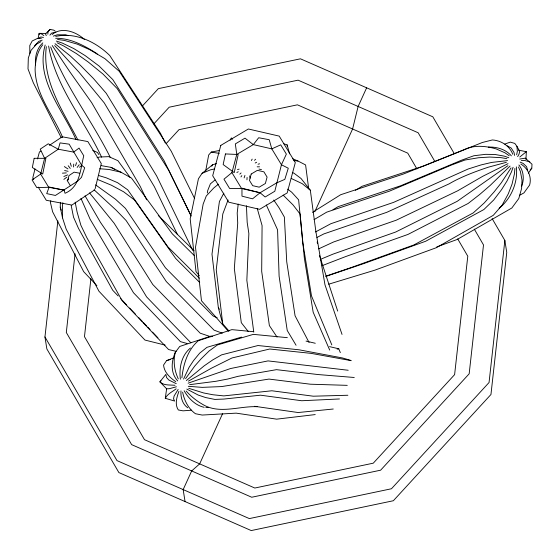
<?xml version="1.0" encoding="UTF-8"?>
<svg xmlns="http://www.w3.org/2000/svg" width="560" height="560" viewBox="0 0 560 560"><rect width="100%" height="100%" fill="white"/><g stroke="black" fill="none" stroke-linecap="round" stroke-linejoin="round"><path stroke-width="0.84" d="M180.978 390.887C180.537 397.173 182.294 404.047 187.747 407.778M165.165 345.114L144.963 340.067L98.931 291.2L66.185 229.152L62.538 217.903L60.242 207.158L60.396 202.3M39.116 34.699L39.172 33.355L45.899 33.439L50.169 29.435L53.753 30.142L55.097 31.038M73.584 167.006L73.717 164.101M518.476 150.157L526.344 151.676L525.966 159.222L525.301 158.158L519.68 159.054M528.353 173.18L531.804 168.147L532 164.234L525.301 158.158M246.946 179.816L247.086 177.457M514.913 168.392L514.43 173.88L512.057 184.093L508.298 193.802L502.18 205.107L493.283 215.32L436.296 247.716L374.675 270.221L328.713 284.193M47.817 34.174L48.083 31.57L50.169 29.435M492.114 218.582L504.854 240.45L506.751 252.427L490.952 394.499L393.351 500.738L251.237 530.565L118.888 472.577L46.851 348.936L44.954 336.959L57.862 220.871M75.061 253.764L66.304 332.479L131.649 444.64L251.713 497.245L380.632 470.19L469.168 373.814L483.504 244.93L474.292 229.117M90.909 278.733L84.469 336.651L144.508 439.705L254.821 488.033L373.275 463.176L454.615 374.626L467.789 256.207L457.709 238.91M181.895 377.804C183.365 364.252 187.663 349.853 198.345 340.711L231.875 329.637L253.344 331.681M504.854 240.45L489.055 382.522L391.454 488.761L249.34 518.588L116.991 460.6L44.954 336.959M238.217 204.05L237.209 213.017L237.72 223.083L234.325 268.583L241.297 322.693L248.276 331.562M46.347 46.669C41.797 80.941 63.07 111.139 77.938 140.056M178.143 389.431L174.083 396.053L173.544 398.874L174.629 401.058L165.291 398.286L166.628 388.822L159.908 381.843L165.879 374.346L166.537 377.503L168.833 380.023L176.253 383.663M62.867 202.72L62.384 206.038L62.538 217.903M212.667 336.273L210.938 336.098L179.711 346.458L175.329 352.352C172.977 361.235 174.433 370.678 178.29 378.91M207.298 193.046L207.732 190.505L210.378 183.869L215.033 179.963M205.667 171.017L208.684 154.994L211.232 152.096L219.499 150.472M516.663 154.791L517.356 151.207L516.929 146.307L514.801 143.416L510.3 142.121L504.742 144.088M35.021 168.917L32.928 177.254L32.83 178.297L33.726 179.76M37.534 158.914L39.438 151.998L40.859 151.046M64.071 190.155L48.706 187.285L36.785 187.593L32.074 179.893L40.649 174.111L44.611 158.347L40.243 149.121L48.23 143.794L58.268 149.226L73.633 152.096L79.051 148.085L83.769 155.792C80.262 169.386 80.143 187.068 65.037 193.277L64.071 190.155L49.175 187.033L46.704 193.62L55.412 195.447L77.728 181.041L81.473 177.373L84.693 167.727L81.69 165.277L69.153 144.165L60.06 142.898L58.268 149.226L44.611 158.347M95.123 188.776L101.297 163.555L87.85 141.575L62.23 136.787L49.406 145.341M50.799 200.739L50.386 202.328L52.605 211.75L83.671 271.649L96.887 285.649M260.064 192.759L241.563 188.489L229.6 188.461L223.965 179.179L231.924 172.613L236.789 154.441L235.326 143.913L244.986 138.159L253.309 144.606L271.803 148.876L280.728 144.83L286.363 154.112L281.442 164.745L274.82 191.247L265.167 196.994L260.064 192.759L241.962 188.195L241.969 196.154L252.553 198.821L260.064 192.759L276.584 182.924L284.823 179.368L288.281 168.231L281.442 164.745L271.803 148.876L269.22 139.713L258.678 137.746L253.309 144.606L236.789 154.441M521.689 186.039C524.482 179.158 523.586 170.828 518.917 164.976M175.329 352.352C171.206 361.585 170.352 373.002 177.702 380.891M45.171 45.038C35.245 79.499 63.049 110.187 75.95 139.524M244.132 177.891L244.93 175.434M75.565 165.683L76.552 162.673M513.086 167.279L511.399 172.025L506.996 180.999L501.557 189.672L493.745 199.941L483.861 209.552L425.712 241.234L363.811 263.571L326.529 276.185M178.934 391.356C176.778 397.208 174.573 404.271 178.297 409.955L183.029 410.837L191.576 410.186M183.554 379.085L189.112 367.304L193.578 360.549L199.682 353.15L206.927 347.347L241.514 337.099M366.639 87.808L358.127 106.463L352.59 128.989L314.811 211.715M222.551 413.756L199.661 463.869L191.681 470.939L183.162 489.594L185.059 501.571M228.067 200.004L222.81 213.92L216.244 269.724L222.747 323.862L228.998 330.995M165.291 398.286C167.447 393.897 172.417 391.762 176.127 388.836M230.146 140.196L231.357 137.914L232.344 139.356M223.853 193.172L219.415 201.53L211.981 254.156L218.372 307.895L222.747 323.862M211.729 166.229L212.527 164.766L216.412 163.667M517.657 156.611L519.008 154.245L519.687 151.361L516.929 146.307M251.37 160.524L252.182 159.117M511.042 167.923L501.305 182.791L493.969 192.066L484.26 202.93L473.263 212.891L413.798 244.986L351.589 267.421L325.451 276.29M185.591 378.616L194.789 365.995L201.145 358.806L209.132 350.973L217.49 344.918L253.386 334.362L287.343 337.659M212.527 164.766L202.055 173.348L198.429 178.752L190.183 218.778L196.007 271.6L199.262 275.639M240.947 176.932L241.822 175.63M173.551 357.903L166.579 360.626L163.583 365.029C164.15 372.414 170.009 377.713 175.756 381.654M42.777 44.73C37.205 51.59 35.497 60.613 35.105 69.23C35.469 94.542 53.235 115.01 62.657 137.445M45.899 33.439L45.521 33.971L46.277 35.616M67.123 180.726L68.558 178.822M77.154 167.433L79.191 164.759M49.889 35.14L51.548 33.173L55.944 32.102M526.344 151.676L519.778 157.017M142.38 106.022L158.347 88.641L300.468 58.814L432.817 116.802L454.342 153.748M153.825 123.921L169.169 107.212L298.095 80.164L418.152 132.762L434.819 161.371M166.012 143.794L178.983 129.682L297.43 104.825L407.75 153.153L416.948 168.952M530.18 169.904L531.804 168.147M34.559 45.836L38.717 41.412L42.196 40.082M510.048 166.103L490.294 185.325L479.668 194.502L468.125 203.476L408.03 234.402L345.674 256.564L322.14 265.664M42.819 42.868C36.792 48.286 34.755 57.071 35.56 64.904M190.477 348.019C181.377 355.362 178.948 368.109 180.376 379.218M254.485 160.328L255.605 159.236M160.937 380.87L159.908 381.843C163.744 385.728 169.939 384.804 174.958 385.28M186.382 380.534L204.071 365.925L212.8 359.87L221.585 354.858L257.985 345.534L299.026 349.79L342.538 357.966L350.56 360.346M239.82 174.118L241.087 172.956M79.527 167.272L81.298 165.788M218.442 184.184L213.759 187.978L206.29 195.979L203.168 204.043L195.503 247.191L201.467 300.748L228.347 331.275M52.157 34.482C61.663 26.418 76.279 31.759 84.35 39.438M63.847 179.368L66.906 177.142M507.92 165.697L457.135 201.355L395.682 232.022L333.004 254.128L320.25 259.42M94.689 189.854L71.897 205.065L46.277 200.277L38.206 187.089M312.501 212.352L340.662 194.733L403.151 174.132L463.778 149.828A192.871 74.802 56.8 0 1 496.216 148.932L504.931 152.789L509.208 155.736M355.404 190.337L362.054 186.291L423.997 165.9L482.335 142.499L492.38 139.951C501.249 140.518 509.628 145.859 512.792 154.322M314.055 219.632L326.697 212.156L389.536 191.121L451.661 164.948L464.933 160.034L478.506 157.745L489.713 157.052L501.025 157.654L506.863 158.655M188.405 381.136L211.547 368.144L232.022 357.959L269.71 349.013L311.059 353.36L351.309 360.668M332.955 209.713L338.17 206.654L400.715 185.752L461.615 160.174L473.844 155.757L485.632 154.329L495.054 154.49L504.231 156.121L508.788 157.738M499.142 208.271C511.168 198.681 518.182 182.28 516.334 166.866M519.4 195.419L523.964 192.878L529.627 185.024C531.909 176.876 527.968 168.322 520.842 164.052M40.95 41.678L36.638 44.079L31.094 50.281L28.322 57.932L28 68.908L33.306 82.768L61.271 137.739M315.525 231.945L330.869 223.706L393.603 202.37L468.174 168.994L481.096 164.913L491.652 162.428L507.563 160.594M236.852 172.487L238.252 171.759M255.213 163.002L256.641 162.267M316.967 237.44L323.897 233.898L386.806 212.31L449.225 183.806A192.871 34.874 -8.1 0 1 488.404 167.174L506.394 162.302M318.661 248.864L333.613 241.969L396.277 220.178L457.66 190.813L482.804 176.26L508.025 163.66M63.84 176.491L67.641 174.874M202.055 173.348L210.364 169.876L214.403 168.973M436.786 246.911L457.142 239.484L511.84 207.998L518.784 198.548L521.584 188.559L522.018 180.159L520.408 171.521L518.497 166.978M53.333 36.113L57.288 34.797L65.506 34.811L67.879 35.49M188.111 383.18L230.531 368.536L268.037 360.899L348.201 370.258M97.069 157.724L99.414 157.031L108.822 156.639L117.915 160.685L130.27 177.611M166.579 360.626L170.688 359.429M176.414 386.792L169.281 388.71L166.628 388.822M237.503 169.575L239.134 169.141M258.048 164.199L259.581 163.807M337.141 349.167L338.765 348.796L340.34 352.618M55.727 36.414C75.516 31.983 95.858 41.874 109.774 55.531L160.566 133.462L165.193 142.835M315.217 414.582L276.654 419.16L236.18 413.147L202.174 415.051L195.426 413.721C188.363 408.66 184.261 400.554 182.637 392.168M333.256 409.017L298.13 412.531L254.541 406.294M189.567 384.685L215.852 381.297L227.521 379.085L238.042 376.334L276.472 369.663L317.996 374.542L354.256 377.489M257.11 406.693C239.477 405.937 219.954 414.26 203.518 404.894C197.064 401.24 191.107 396.669 186.235 391.055M62.426 173.152L66.325 172.907M339.479 398.965L301.651 400.736L260.547 395.192L223.867 399.063L214.837 399.42L205.702 397.565L198.205 395.066L186.823 389.081M41.342 38.332L37.296 38.5L32.186 40.985L29.778 45.542L29.82 53.41M347.872 395.255L313.264 396.2L271.859 390.775L223.853 395.899L212.912 394.751L203.616 392.952L188.769 388.318M257.166 166.817L259.525 166.81M55.685 38.283C70.511 38.066 84.035 45.507 96.236 53.172L97.503 54.313M347.263 385.357L310.303 384.202L268.975 379.078L221.55 386.582L202.237 387.366L188.272 386.309M488.355 147.105C496.769 146.685 505.722 149.338 511.371 155.848M521.311 160.412L525.098 160.58L529.83 161.917M204.148 407.302C195.447 405.447 188.391 398.391 184.156 390.754M205.828 407.421L208.355 407.61M99.743 168.742L109.137 169.491L120.974 172.214L131.495 178.087L172.298 233.835L194.425 255.703M293.762 160.608L297.941 160.993L305.599 164.941L308.693 188.79M211.232 152.096L219.275 153.377M57.561 39.466L64.323 40.383L77.238 44.128L89.845 49.735L104.902 58.653L119.259 71.309L171.22 151.186L194.656 198.632M43.456 37.429L40.824 36.988L38.073 38.465L39.172 33.355L41.482 33.922L43.855 35.588M101.248 165.627L111.118 167.384L120.974 172.214M79.513 173.173L74.095 172.165L68.978 175.581L67.578 181.139L70.238 185.486M258.965 169.085L261.464 169.582M64.596 170.534L68.089 171.304M306.054 341.096L315.28 343.266M329.539 346.626L338.765 348.796M176.225 351.358L168.602 349.552L121.968 300.447L86.695 237.384L80.885 225.267L77.07 211.932L75.159 202.139M187.103 343.497L180.411 341.635L133.483 292.733L90.055 219.121L80.962 198.387M98.448 175.448L106.421 177.877L117.579 182.693L127.701 189.805L168.035 246.995L199.311 278.201M283.871 143.836L287.133 144.886L289.59 153.853M56.315 41.069L62.244 43.05L73.773 48.573L85.225 55.657L99.134 66.059L112.805 79.59L163.975 160.489L190.736 215.103M210.938 336.791L200.2 333.193L152.768 284.501L114.114 223.188L89.558 192.892M292.306 172.578L293.853 173.11L301.028 178.479L310.331 190.232L315.896 231.679L324.982 284.83L342.034 334.418M97.223 179.305L111.293 185.171L123.669 191.821L134.505 200.004L175.686 258.454L199.696 282.457M222.271 333.179L214.067 330.155L166.285 281.54L126.14 220.549L116.179 210.203L94.073 189.798M292.537 158.711L297.941 160.993M217.154 317.723L213.178 316.022L165.417 267.764L125.37 208.292L115.493 199.234L95.606 184.891M520.142 162.12L523.145 163.429L526.582 166.67L527.667 170.569M92.785 150.339L97.405 152.453L98.889 154.588M291.249 178.465L302.176 183.624L310.331 190.232M57.162 42.812L63.665 45.962L76.146 53.424L88.382 62.125L103.082 74.144L117.222 88.627L168.931 170.639L191.177 216.048M507.213 145.81L511.238 148.099L513.94 152.285L514.619 155.435M111.118 167.384L114.716 169.428M64.344 166.586L67.942 168.931M55.048 43.715L70.259 55.937L80.542 65.485L93.275 78.337L106.26 93.31L156.618 175.903L192.752 250.418M287.588 189.105L291.704 192.213L298.627 199.829L302.75 242.459L311.493 295.897L331.814 344.918M158.277 215.502L194.089 250.803M283.129 195.097L293.006 204.876L300.076 213.99L304.381 258.363L313.166 312.214L329.707 350.084M54.649 45.556L79.072 72.296L104.216 102.837L154.322 186.606L177.485 234.619M190.869 342.783L146.622 296.912L108.64 234.234L100.52 222.446L85.036 195.804M118.139 295.953L112.721 290.248L78.463 228.305L73.521 217.14L71.176 205.429M120.554 298.494L126.574 304.836M129.591 308.007L135.611 314.349M138.628 317.52L142.24 321.328M143.444 322.595L146.461 325.766M147.665 327.033L150.073 329.574M152.488 332.108L157.906 337.82M218.372 307.895L219.485 309.225M68.222 165.739L70.266 168.42M273.77 200.06L278.95 207.634L284.375 217.07L286.734 261.828L295.064 315.763L309.064 342.489M277.032 337.064L269.367 325.577L261.688 271.39L262.08 225.582L257.243 208.474M52.227 45.528L70.105 72.184L91.679 102.676L140.238 186.424L146.629 199.801M40.649 174.111L48.706 187.285M231.924 172.613L241.563 188.489M296.065 345.254L287.231 330.484L279.104 276.171L277.578 229.838L266.315 204.96M110.299 157.43C91.686 119.945 65.184 86.485 50.694 46.97M101.563 157.129C84.476 120.106 55.657 87.164 48.615 46.011M60.242 207.158L61.285 210.231M319.522 255.682L337.694 311.094M70.252 163.002L71.323 166.292M249.641 175.917L250.117 178.185M317.177 241.934L317.471 243.649M253.792 332.157L246.841 280.329L248.864 233.541L247.177 222.369L246.428 205.723M287.133 144.886L287.266 146.594M34.174 158.312L32.326 167.489L42.721 174.041L45.885 158.347L34.174 158.312M225.449 153.944L223.139 164.549L234.227 172.634L238.175 154.497L225.449 153.944M220.801 145.397L212.688 175.721L228.774 202.202L259.63 209.321L287.189 192.92L295.302 162.596L279.216 136.115L248.36 128.996L220.801 145.397M251.195 174.027L249.48 180.432L252.658 185.668L259.175 187.173L265.37 183.484L267.085 177.079L263.907 171.843L257.383 170.338L251.195 174.027"/></g></svg>
